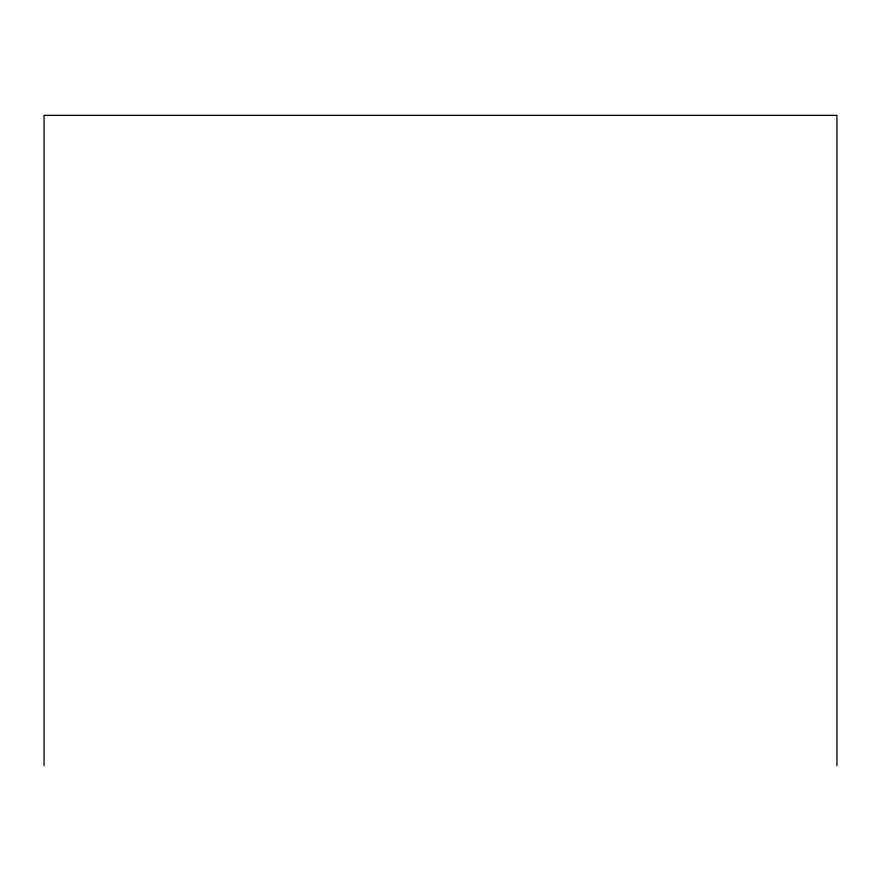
<?xml version="1.0" encoding="UTF-8"?>
<svg xmlns="http://www.w3.org/2000/svg" width="881" height="881" viewBox="0 0 881 881"><rect width="100%" height="100%" fill="white"/><g stroke="black" fill="none" stroke-linecap="round" stroke-linejoin="round"><path stroke-width="1.32" d="M836.95 765.633L836.95 115.367L44.05 115.367L44.05 765.633"/></g></svg>
